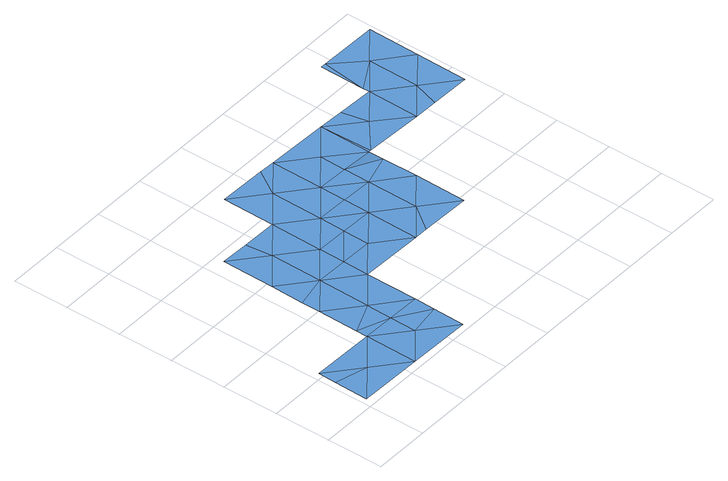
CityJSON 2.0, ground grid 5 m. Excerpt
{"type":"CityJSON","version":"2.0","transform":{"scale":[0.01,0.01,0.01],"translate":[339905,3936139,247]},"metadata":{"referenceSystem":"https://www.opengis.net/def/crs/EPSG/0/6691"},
"CityObjects":{
"waterbody1":{"type":"WaterBody","attributes":{"name":"6","class":"1140","function":"1","WaterBodyRiverFloodingRiskAttribute.description":"3","WaterBodyRiverFloodingRiskAttribute.rankOrg":"1","WaterBodyRiverFloodingRiskAttribute.adminType":"2","WaterBodyRiverFloodingRiskAttribute.scale":"L1"},"geometry":[{"type":"MultiSurface","lod":"1","boundaries":[[[0,1,2]],[[0,3,1]],[[3,4,1]],[[5,1,4]],[[1,5,2]]]}]},
"waterbody2":{"type":"WaterBody","attributes":{"name":"6","class":"1140","function":"1","WaterBodyRiverFloodingRiskAttribute.description":"3","WaterBodyRiverFloodingRiskAttribute.rankOrg":"2","WaterBodyRiverFloodingRiskAttribute.adminType":"2","WaterBodyRiverFloodingRiskAttribute.scale":"L1"},"geometry":[{"type":"MultiSurface","lod":"1","boundaries":[[[6,2,5]],[[6,5,7]],[[8,9,10]],[[9,6,10]],[[7,10,6]],[[9,2,6]]]}]},
"waterbody3":{"type":"WaterBody","attributes":{"name":"6","class":"1140","function":"1","WaterBodyRiverFloodingRiskAttribute.description":"3","WaterBodyRiverFloodingRiskAttribute.rankOrg":"1","WaterBodyRiverFloodingRiskAttribute.adminType":"2","WaterBodyRiverFloodingRiskAttribute.scale":"L1"},"geometry":[{"type":"MultiSurface","lod":"1","boundaries":[[[11,12,13]],[[14,15,12]],[[15,14,16]],[[17,18,19]],[[19,18,20]],[[19,20,21]],[[21,20,8]],[[9,8,20]],[[2,9,22]],[[17,19,23]],[[22,20,18]],[[24,19,21]],[[22,9,20]],[[16,14,25]],[[12,11,14]],[[11,13,26]],[[12,27,28]],[[29,30,31]],[[32,31,30]],[[26,33,11]],[[34,11,33]],[[25,14,35]],[[35,14,11]],[[34,35,11]],[[30,35,32]],[[35,30,25]],[[29,25,30]],[[28,27,36]],[[13,19,24]],[[36,23,28]],[[28,23,19]],[[28,19,13]],[[28,13,12]]]}]},
"waterbody4":{"type":"WaterBody","attributes":{"name":"6","class":"1140","function":"1","WaterBodyRiverFloodingRiskAttribute.description":"3","WaterBodyRiverFloodingRiskAttribute.rankOrg":"2","WaterBodyRiverFloodingRiskAttribute.adminType":"2","WaterBodyRiverFloodingRiskAttribute.scale":"L1"},"geometry":[{"type":"MultiSurface","lod":"1","boundaries":[[[33,37,38]],[[39,38,37]],[[37,40,21]],[[24,21,40]],[[33,26,40]],[[26,24,40]],[[13,24,26]],[[35,34,41]],[[32,35,41]],[[42,43,38]],[[39,42,38]],[[40,37,33]],[[34,33,41]],[[41,33,38]],[[44,32,41]],[[31,32,44]],[[41,43,44]],[[43,41,38]]]}]},
"waterbody5":{"type":"WaterBody","attributes":{"name":"6","class":"1140","function":"1","WaterBodyRiverFloodingRiskAttribute.description":"3","WaterBodyRiverFloodingRiskAttribute.rankOrg":"2","WaterBodyRiverFloodingRiskAttribute.adminType":"2","WaterBodyRiverFloodingRiskAttribute.scale":"L1"},"geometry":[{"type":"MultiSurface","lod":"1","boundaries":[[[45,46,47]],[[48,46,45]],[[49,47,46]],[[50,47,49]],[[51,29,31]],[[29,51,52]],[[47,50,53]],[[54,53,50]],[[47,53,55]],[[52,51,56]],[[50,57,54]],[[58,29,52]],[[45,47,55]],[[58,52,49]],[[50,56,57]],[[49,56,50]],[[49,52,56]]]}]}
},
"vertices":[
[26,510,72],[305,274,72],[592,500,72],[23,350,72],[17,48,72],[584,38,72],
[871,264,72],[1150,28,72],[1159,490,72],[875,495,72],[1155,310,72],
[1463,1640,69],[1183,1877,68],[1175,1414,70],[1471,2102,68],[1192,2339,68],[1613,2331,64],[603,1125,70],[600,962,71],[888,1188,70],[879,726,71],[1167,952,71],[594,603,72],[609,1424,69],[1171,1183,70],[1758,2328,63],[1458,1409,70],[871,1882,69],[896,1651,69],[2325,2318,51],[2037,2092,59],[2316,1856,51],[2033,1861,61],[1742,1404,68],[1746,1635,66],[1750,1866,65],[617,1887,69],
[1733,942,68],[2021,1168,66],[1853,940,67],[1454,1178,70],[2029,1630,63],[2300,932,66],[2308,1394,65],[2314,1716,55],
[2947,2770,28],[2892,2369,32],[3179,2534,28],[2900,2770,28],[2891,2308,33],[3170,2072,32],[2335,1856,51],[2604,2082,42],[3458,2298,30],[3450,1836,32],[3466,2760,28],[2883,1846,35],[3096,1842,34],[2557,2314,43]
]}
